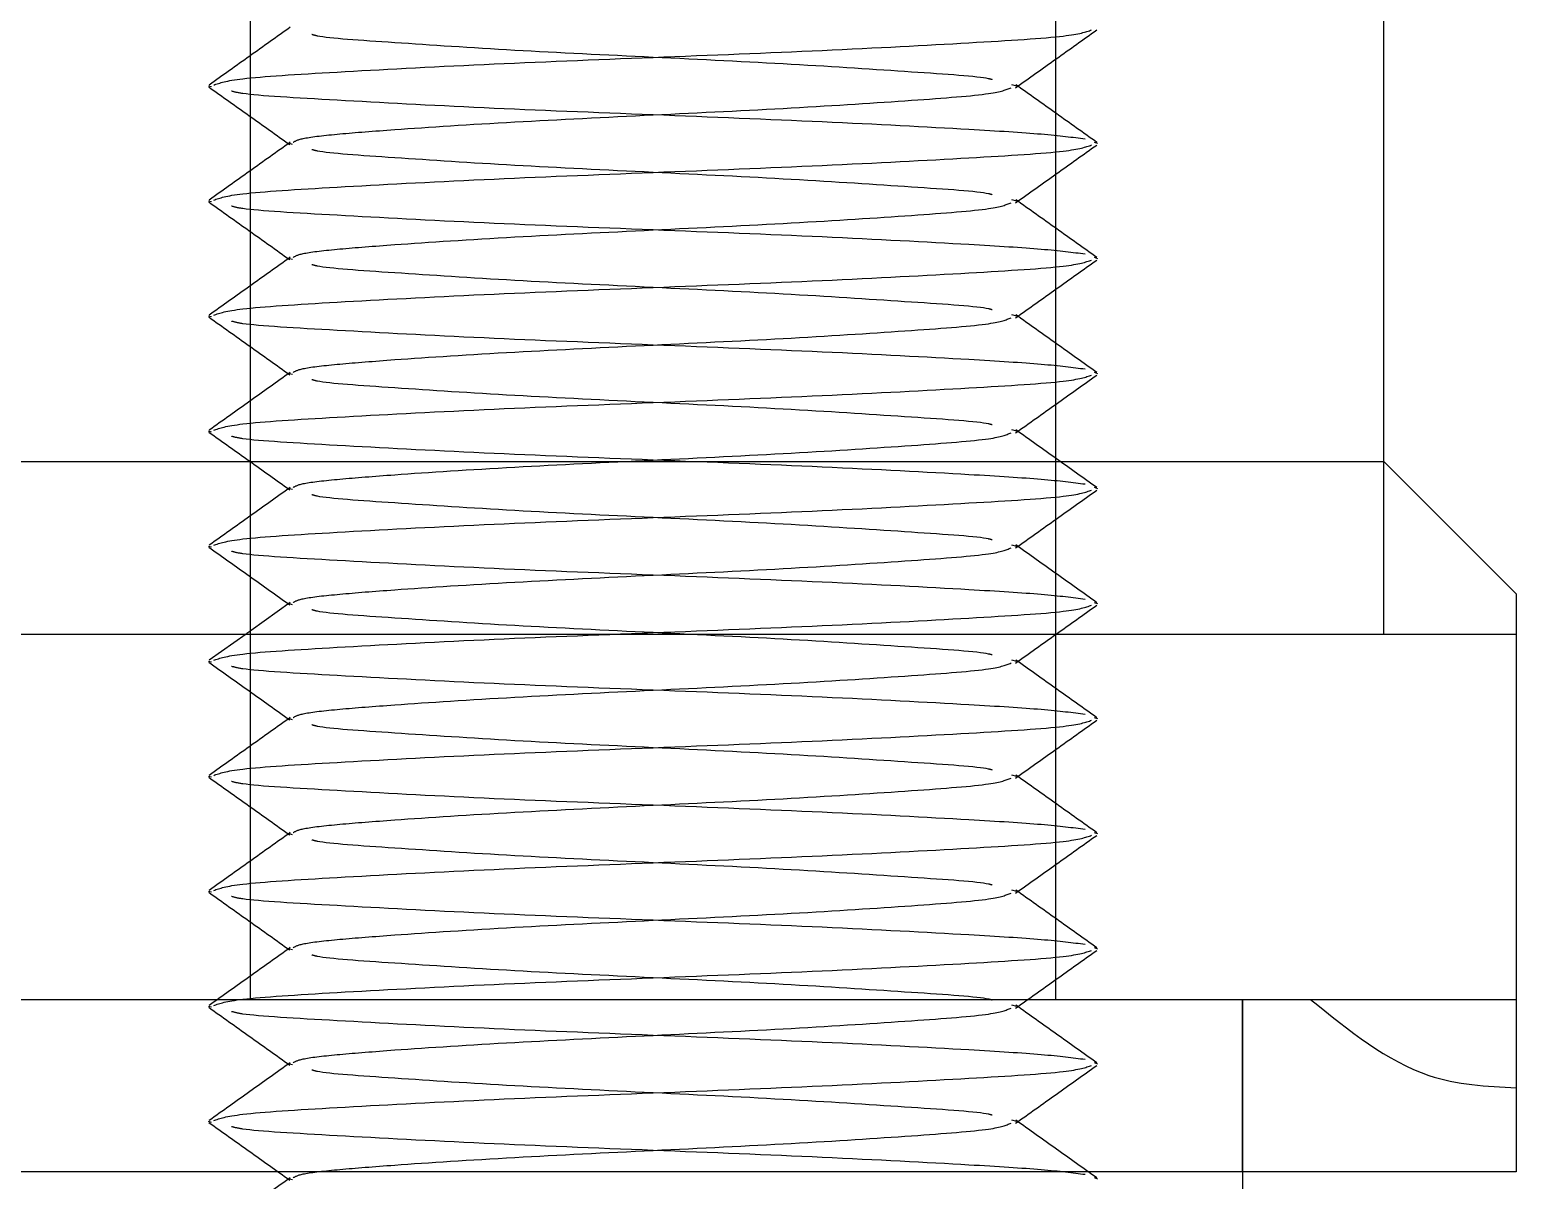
# Model space of a CAD drawing. Header units: metres. Extents: x 0 to 63075, y 0 to 44550.
# Drawn here: x 14617.06 to 14642.89, y 24807.82 to 24827.82 of the extents above; entities that cross this region are included whole.
import ezdxf

# ---------------------------------------------------------------- set-up
doc = ezdxf.new("R2010")
doc.units = ezdxf.units.M
doc.header["$LTSCALE"] = 75
doc.linetypes.add('HIDDEN2', pattern=[4.7625, 3.175, -1.5875])
for name, color, linetype in [('SDM', 7, 'Continuous'), ('SL4', 4, 'Continuous'), ('ST1', 7, 'HIDDEN2')]:
    doc.layers.add(name, color=color, linetype=linetype)

# ---------------------------------------------------------------- blocks, each defined once
blk = doc.blocks.new('A$Ca53c419a')
at = {"layer": 'SL4'}
for p, q in [((381.194, 199.885), (381.194, 168.135)), ((387.544, 199.885), (387.544, 168.135)), ((390.544, 195.835), (390.544, 170.435)), ((378.194, 172.892), (378.194, 195.122)), ((378.194, 172.892), (86.437, 172.892)), ((378.194, 172.892), (381.194, 172.892)), ((378.194, 168.135), (378.194, 172.892)), ((381.194, 171.71), (381.194, 168.135)), ((388.244, 168.135), (390.544, 170.435)), ((390.544, 170.435), (411.544, 170.435)), ((381.194, 168.135), (379.657, 168.135)), ((387.544, 168.135), (381.194, 168.135))]:
    blk.add_line(p, q, dxfattribs=at)
for points, knots in [([(387.608, 190.119), (387.602, 190.128), (387.581, 190.158), (387.56, 190.187), (387.544, 190.209)], [0, 0, 0, 0, 0.271776, 1, 1, 1, 1]), ([(381.194, 171.71), (380.654, 171.043), (379.749, 169.925), (379.683, 168.65), (379.657, 168.135)], [0, 0, 0, 0, 0.595978, 1, 1, 1, 1]), ([(379.657, 168.135), (379.159, 168.135), (378.391, 168.135), (378.245, 168.135), (378.194, 168.135)], [0, 0, 0, 0, 0.648144, 1, 1, 1, 1]), ([(388.241, 168.135), (388.211, 168.135), (388.15, 168.135), (387.749, 168.135), (387.544, 168.135)], [0, 0, 0, 0, 0.489804, 1, 1, 1, 1])]:
    blk.add_open_spline(points, degree=3, knots=knots, dxfattribs=at)
at = {"layer": 'ST1'}
for p, q in [((379.056, 190.806), (379.069, 190.862)), ((381.056, 190.806), (381.069, 190.862)), ((383.056, 190.806), (383.069, 190.862)), ((385.056, 190.806), (385.069, 190.862)), ((387.056, 190.806), (387.069, 190.862)), ((387.544, 190.209), (387.088, 190.849)), ((389.056, 190.806), (389.069, 190.862)), ((391.056, 190.806), (391.069, 190.862)), ((393.056, 190.806), (393.069, 190.862)), ((395.056, 190.806), (395.069, 190.862)), ((397.056, 190.806), (397.069, 190.862)), ((387.544, 190.135), (381.194, 190.135)), ((412.544, 190.135), (387.544, 190.135)), ((388.093, 189.439), (387.608, 190.119)), ((378.055, 189.403), (378.069, 189.456)), ((380.055, 189.403), (380.069, 189.456)), ((382.055, 189.403), (382.069, 189.456)), ((384.055, 189.403), (384.069, 189.456)), ((386.055, 189.403), (386.069, 189.456)), ((388.055, 189.403), (388.069, 189.456)), ((390.055, 189.403), (390.069, 189.456)), ((392.055, 189.403), (392.069, 189.456)), ((394.055, 189.403), (394.069, 189.456)), ((396.055, 189.403), (396.069, 189.456)), ((379.069, 176.814), (379.092, 176.902)), ((381.069, 176.814), (381.092, 176.902)), ((383.069, 176.814), (383.092, 176.902)), ((385.069, 176.814), (385.092, 176.902)), ((387.069, 176.814), (387.092, 176.902)), ((389.069, 176.814), (389.092, 176.902)), ((391.069, 176.814), (391.092, 176.902)), ((393.069, 176.814), (393.092, 176.902)), ((395.069, 176.814), (395.092, 176.902)), ((397.069, 176.814), (397.092, 176.902)), ((381.194, 176.135), (387.544, 176.135)), ((387.544, 176.135), (412.544, 176.135)), ((378.069, 175.408), (378.09, 175.466)), ((380.069, 175.408), (380.09, 175.466)), ((382.069, 175.408), (382.09, 175.466)), ((384.069, 175.408), (384.09, 175.466)), ((386.069, 175.408), (386.09, 175.466)), ((388.069, 175.408), (388.09, 175.466)), ((390.069, 175.408), (390.09, 175.466)), ((392.069, 175.408), (392.09, 175.466)), ((394.069, 175.408), (394.09, 175.466)), ((396.069, 175.408), (396.09, 175.466)), ((381.194, 172.892), (86.437, 172.892)), ((381.194, 172.892), (378.194, 172.892)), ((387.544, 170.435), (390.544, 170.435)), ((387.544, 170.435), (390.544, 170.435))]:
    blk.add_line(p, q, dxfattribs=at)
for points, knots in [([(378.093, 189.439), (377.926, 189.674), (377.591, 190.144), (377.256, 190.614), (377.088, 190.849)], [0, 0, 0, 0, 0.4999079, 1, 1, 1, 1]), ([(379.056, 190.857), (378.889, 190.623), (378.555, 190.153), (378.221, 189.684), (378.053, 189.45)], [0, 0, 0, 0, 0.5000327, 1, 1, 1, 1]), ([(380.093, 189.439), (379.926, 189.674), (379.591, 190.144), (379.256, 190.614), (379.088, 190.849)], [0, 0, 0, 0, 0.499908, 1, 1, 1, 1]), ([(379.088, 190.771), (379.125, 190.666), (379.205, 190.439), (379.312, 188.718), (379.448, 186.178), (379.569, 183.135), (379.689, 180.092), (379.825, 177.553), (379.931, 175.843), (380.01, 175.618), (380.046, 175.515)], [0, 0, 0, 0, 0.111758, 0.239388, 0.372264, 0.501747, 0.63123, 0.764106, 0.891736, 1, 1, 1, 1]), ([(381.056, 190.857), (380.889, 190.623), (380.555, 190.153), (380.221, 189.684), (380.053, 189.45)], [0, 0, 0, 0, 0.5000327, 1, 1, 1, 1]), ([(382.093, 189.439), (381.926, 189.674), (381.591, 190.144), (381.256, 190.614), (381.088, 190.849)], [0, 0, 0, 0, 0.499908, 1, 1, 1, 1]), ([(381.088, 190.771), (381.125, 190.666), (381.205, 190.439), (381.312, 188.718), (381.448, 186.178), (381.569, 183.135), (381.689, 180.092), (381.825, 177.553), (381.931, 175.843), (382.01, 175.618), (382.046, 175.515)], [0, 0, 0, 0, 0.111758, 0.239388, 0.372264, 0.501747, 0.63123, 0.764106, 0.891736, 1, 1, 1, 1]), ([(383.056, 190.857), (382.889, 190.623), (382.555, 190.153), (382.221, 189.684), (382.053, 189.45)], [0, 0, 0, 0, 0.500033, 1, 1, 1, 1]), ([(384.093, 189.439), (383.926, 189.674), (383.591, 190.144), (383.256, 190.614), (383.088, 190.849)], [0, 0, 0, 0, 0.499908, 1, 1, 1, 1]), ([(383.088, 190.771), (383.125, 190.666), (383.205, 190.439), (383.312, 188.718), (383.448, 186.178), (383.569, 183.135), (383.689, 180.092), (383.825, 177.553), (383.931, 175.843), (384.01, 175.618), (384.046, 175.515)], [0, 0, 0, 0, 0.111758, 0.239388, 0.372264, 0.501747, 0.63123, 0.764106, 0.891736, 1, 1, 1, 1]), ([(385.056, 190.857), (384.889, 190.623), (384.555, 190.153), (384.221, 189.684), (384.053, 189.45)], [0, 0, 0, 0, 0.500033, 1, 1, 1, 1]), ([(386.093, 189.439), (385.926, 189.674), (385.591, 190.144), (385.256, 190.614), (385.088, 190.849)], [0, 0, 0, 0, 0.499908, 1, 1, 1, 1]), ([(385.088, 190.771), (385.125, 190.666), (385.205, 190.439), (385.312, 188.718), (385.448, 186.178), (385.569, 183.135), (385.689, 180.092), (385.825, 177.553), (385.931, 175.843), (386.01, 175.618), (386.046, 175.515)], [0, 0, 0, 0, 0.111758, 0.239388, 0.372264, 0.501747, 0.63123, 0.764106, 0.891736, 1, 1, 1, 1]), ([(387.056, 190.857), (386.889, 190.623), (386.555, 190.153), (386.221, 189.684), (386.053, 189.45)], [0, 0, 0, 0, 0.500033, 1, 1, 1, 1]), ([(387.088, 190.771), (387.125, 190.666), (387.205, 190.439), (387.312, 188.718), (387.448, 186.178), (387.569, 183.135), (387.689, 180.092), (387.825, 177.553), (387.931, 175.843), (388.01, 175.618), (388.046, 175.515)], [0, 0, 0, 0, 0.111758, 0.239388, 0.372264, 0.501747, 0.63123, 0.764106, 0.891736, 1, 1, 1, 1]), ([(389.056, 190.857), (388.889, 190.623), (388.555, 190.153), (388.221, 189.684), (388.053, 189.45)], [0, 0, 0, 0, 0.500033, 1, 1, 1, 1]), ([(390.093, 189.439), (389.926, 189.674), (389.591, 190.144), (389.256, 190.614), (389.088, 190.849)], [0, 0, 0, 0, 0.4999079, 1, 1, 1, 1]), ([(389.088, 190.771), (389.125, 190.666), (389.205, 190.439), (389.312, 188.718), (389.448, 186.178), (389.569, 183.135), (389.689, 180.092), (389.825, 177.553), (389.931, 175.843), (390.01, 175.618), (390.046, 175.515)], [0, 0, 0, 0, 0.1117583, 0.2393882, 0.3722641, 0.5017472, 0.6312302, 0.7641061, 0.891736, 1, 1, 1, 1]), ([(391.056, 190.857), (390.889, 190.623), (390.555, 190.153), (390.221, 189.684), (390.053, 189.45)], [0, 0, 0, 0, 0.5000327, 1, 1, 1, 1]), ([(392.093, 189.439), (391.926, 189.674), (391.591, 190.144), (391.256, 190.614), (391.088, 190.849)], [0, 0, 0, 0, 0.499908, 1, 1, 1, 1]), ([(391.088, 190.771), (391.125, 190.666), (391.205, 190.439), (391.312, 188.718), (391.448, 186.178), (391.569, 183.135), (391.689, 180.092), (391.825, 177.553), (391.931, 175.843), (392.01, 175.618), (392.046, 175.515)], [0, 0, 0, 0, 0.111758, 0.239388, 0.372264, 0.501747, 0.63123, 0.764106, 0.891736, 1, 1, 1, 1]), ([(393.056, 190.857), (392.889, 190.623), (392.555, 190.153), (392.221, 189.684), (392.053, 189.45)], [0, 0, 0, 0, 0.500033, 1, 1, 1, 1]), ([(394.093, 189.439), (393.926, 189.674), (393.591, 190.144), (393.256, 190.614), (393.088, 190.849)], [0, 0, 0, 0, 0.4999079, 1, 1, 1, 1]), ([(393.088, 190.771), (393.125, 190.666), (393.205, 190.439), (393.312, 188.718), (393.448, 186.178), (393.569, 183.135), (393.689, 180.092), (393.825, 177.553), (393.931, 175.843), (394.01, 175.618), (394.046, 175.515)], [0, 0, 0, 0, 0.111758, 0.239388, 0.372264, 0.501747, 0.63123, 0.764106, 0.891736, 1, 1, 1, 1]), ([(395.056, 190.857), (394.889, 190.623), (394.555, 190.153), (394.221, 189.684), (394.053, 189.45)], [0, 0, 0, 0, 0.500033, 1, 1, 1, 1]), ([(396.093, 189.439), (395.926, 189.674), (395.591, 190.144), (395.256, 190.614), (395.088, 190.849)], [0, 0, 0, 0, 0.4999079, 1, 1, 1, 1]), ([(395.088, 190.771), (395.125, 190.666), (395.205, 190.439), (395.312, 188.718), (395.448, 186.178), (395.569, 183.135), (395.689, 180.092), (395.825, 177.553), (395.931, 175.843), (396.01, 175.618), (396.046, 175.515)], [0, 0, 0, 0, 0.1117583, 0.2393882, 0.3722641, 0.5017472, 0.6312302, 0.7641061, 0.891736, 1, 1, 1, 1]), ([(397.056, 190.857), (396.889, 190.623), (396.555, 190.153), (396.221, 189.684), (396.053, 189.45)], [0, 0, 0, 0, 0.5000327, 1, 1, 1, 1]), ([(398.093, 189.439), (397.926, 189.674), (397.591, 190.144), (397.256, 190.614), (397.088, 190.849)], [0, 0, 0, 0, 0.499908, 1, 1, 1, 1]), ([(397.088, 190.771), (397.125, 190.666), (397.205, 190.439), (397.312, 188.718), (397.448, 186.178), (397.569, 183.135), (397.689, 180.092), (397.825, 177.553), (397.931, 175.843), (398.01, 175.618), (398.046, 175.515)], [0, 0, 0, 0, 0.1117583, 0.2393882, 0.3722641, 0.5017472, 0.6312302, 0.7641061, 0.891736, 1, 1, 1, 1]), ([(378.147, 175.625), (378.175, 175.844), (378.232, 176.282), (378.325, 177.786), (378.448, 180.095), (378.569, 183.132), (378.689, 186.186), (378.826, 188.687), (378.912, 190.206), (378.968, 190.411), (378.983, 190.463)], [0, 0, 0, 0, 0.1033882, 0.2062326, 0.357671, 0.5052426, 0.6528142, 0.8042526, 0.9497121, 1, 1, 1, 1]), ([(380.147, 175.625), (380.175, 175.844), (380.232, 176.282), (380.325, 177.786), (380.448, 180.095), (380.569, 183.132), (380.689, 186.186), (380.826, 188.687), (380.912, 190.206), (380.968, 190.411), (380.983, 190.463)], [0, 0, 0, 0, 0.103388, 0.206233, 0.357671, 0.505243, 0.652814, 0.804253, 0.949712, 1, 1, 1, 1]), ([(382.147, 175.625), (382.175, 175.844), (382.232, 176.282), (382.325, 177.786), (382.448, 180.095), (382.569, 183.132), (382.689, 186.186), (382.826, 188.687), (382.912, 190.206), (382.968, 190.411), (382.983, 190.463)], [0, 0, 0, 0, 0.103388, 0.206233, 0.357671, 0.505243, 0.652814, 0.804253, 0.949712, 1, 1, 1, 1]), ([(384.147, 175.625), (384.175, 175.844), (384.232, 176.282), (384.325, 177.786), (384.448, 180.095), (384.569, 183.132), (384.689, 186.186), (384.826, 188.687), (384.912, 190.206), (384.968, 190.411), (384.983, 190.463)], [0, 0, 0, 0, 0.103388, 0.206233, 0.357671, 0.505243, 0.652814, 0.804253, 0.949712, 1, 1, 1, 1]), ([(386.147, 175.625), (386.175, 175.844), (386.232, 176.282), (386.325, 177.786), (386.448, 180.095), (386.569, 183.132), (386.689, 186.186), (386.826, 188.687), (386.912, 190.206), (386.968, 190.411), (386.983, 190.463)], [0, 0, 0, 0, 0.1033882, 0.2062326, 0.357671, 0.5052426, 0.6528142, 0.8042526, 0.9497121, 1, 1, 1, 1]), ([(388.147, 175.625), (388.175, 175.844), (388.232, 176.282), (388.325, 177.786), (388.448, 180.095), (388.569, 183.132), (388.689, 186.186), (388.826, 188.687), (388.912, 190.206), (388.968, 190.411), (388.983, 190.463)], [0, 0, 0, 0, 0.103388, 0.206233, 0.357671, 0.505243, 0.652814, 0.804253, 0.949712, 1, 1, 1, 1]), ([(390.147, 175.625), (390.175, 175.844), (390.232, 176.282), (390.325, 177.786), (390.448, 180.095), (390.569, 183.132), (390.689, 186.186), (390.826, 188.687), (390.912, 190.206), (390.968, 190.411), (390.983, 190.463)], [0, 0, 0, 0, 0.1033882, 0.2062326, 0.357671, 0.5052426, 0.6528142, 0.8042526, 0.9497121, 1, 1, 1, 1]), ([(392.147, 175.625), (392.175, 175.844), (392.232, 176.282), (392.325, 177.786), (392.448, 180.095), (392.569, 183.132), (392.689, 186.186), (392.826, 188.687), (392.912, 190.206), (392.968, 190.411), (392.983, 190.463)], [0, 0, 0, 0, 0.103388, 0.206233, 0.357671, 0.505243, 0.652814, 0.804253, 0.949712, 1, 1, 1, 1]), ([(394.147, 175.625), (394.175, 175.844), (394.232, 176.282), (394.325, 177.786), (394.448, 180.095), (394.569, 183.132), (394.689, 186.186), (394.826, 188.687), (394.912, 190.206), (394.968, 190.411), (394.983, 190.463)], [0, 0, 0, 0, 0.1033882, 0.2062326, 0.357671, 0.5052426, 0.6528142, 0.8042526, 0.9497121, 1, 1, 1, 1]), ([(396.147, 175.625), (396.175, 175.844), (396.232, 176.282), (396.325, 177.786), (396.448, 180.095), (396.569, 183.132), (396.689, 186.186), (396.826, 188.687), (396.912, 190.206), (396.968, 190.411), (396.983, 190.463)], [0, 0, 0, 0, 0.103388, 0.206233, 0.357671, 0.505243, 0.652814, 0.804253, 0.949712, 1, 1, 1, 1]), ([(378.092, 189.391), (378.116, 189.35), (378.168, 189.262), (378.238, 188.621), (378.328, 187.48), (378.448, 185.618), (378.569, 183.137), (378.689, 180.645), (378.825, 178.57), (378.93, 177.181), (379.007, 176.998), (379.042, 176.915)], [0, 0, 0, 0, 0.072607, 0.155069, 0.237884, 0.371691, 0.502076, 0.632461, 0.766268, 0.894784, 1, 1, 1, 1]), ([(380.092, 189.391), (380.116, 189.35), (380.168, 189.262), (380.238, 188.621), (380.328, 187.48), (380.448, 185.618), (380.569, 183.137), (380.689, 180.645), (380.825, 178.57), (380.93, 177.181), (381.007, 176.998), (381.042, 176.915)], [0, 0, 0, 0, 0.072607, 0.155069, 0.237884, 0.371691, 0.502076, 0.632461, 0.766268, 0.894784, 1, 1, 1, 1]), ([(382.092, 189.391), (382.116, 189.35), (382.168, 189.262), (382.238, 188.621), (382.328, 187.48), (382.448, 185.618), (382.569, 183.137), (382.689, 180.645), (382.825, 178.57), (382.93, 177.181), (383.007, 176.998), (383.042, 176.915)], [0, 0, 0, 0, 0.072607, 0.155069, 0.237884, 0.371691, 0.502076, 0.632461, 0.766268, 0.894784, 1, 1, 1, 1]), ([(384.092, 189.391), (384.116, 189.35), (384.168, 189.262), (384.238, 188.621), (384.328, 187.48), (384.448, 185.618), (384.569, 183.137), (384.689, 180.645), (384.825, 178.57), (384.93, 177.181), (385.007, 176.998), (385.042, 176.915)], [0, 0, 0, 0, 0.072607, 0.155069, 0.237884, 0.371691, 0.502076, 0.632461, 0.766268, 0.894784, 1, 1, 1, 1]), ([(386.092, 189.391), (386.116, 189.35), (386.168, 189.262), (386.238, 188.621), (386.328, 187.48), (386.448, 185.618), (386.569, 183.137), (386.689, 180.645), (386.825, 178.57), (386.93, 177.181), (387.007, 176.998), (387.042, 176.915)], [0, 0, 0, 0, 0.072607, 0.155069, 0.237884, 0.371691, 0.502076, 0.632461, 0.766268, 0.894784, 1, 1, 1, 1]), ([(388.092, 189.391), (388.116, 189.35), (388.168, 189.262), (388.238, 188.621), (388.328, 187.48), (388.448, 185.618), (388.569, 183.137), (388.689, 180.645), (388.825, 178.57), (388.93, 177.181), (389.007, 176.998), (389.042, 176.915)], [0, 0, 0, 0, 0.072607, 0.155069, 0.237884, 0.371691, 0.502076, 0.632461, 0.766268, 0.894784, 1, 1, 1, 1]), ([(390.092, 189.391), (390.116, 189.35), (390.168, 189.262), (390.238, 188.621), (390.328, 187.48), (390.448, 185.618), (390.569, 183.137), (390.689, 180.645), (390.825, 178.57), (390.93, 177.181), (391.007, 176.998), (391.042, 176.915)], [0, 0, 0, 0, 0.072607, 0.155069, 0.237884, 0.371691, 0.502076, 0.632461, 0.766268, 0.894784, 1, 1, 1, 1]), ([(392.092, 189.391), (392.116, 189.35), (392.168, 189.262), (392.238, 188.621), (392.328, 187.48), (392.448, 185.618), (392.569, 183.137), (392.689, 180.645), (392.825, 178.57), (392.93, 177.181), (393.007, 176.998), (393.042, 176.915)], [0, 0, 0, 0, 0.072607, 0.155069, 0.237884, 0.371691, 0.502076, 0.632461, 0.766268, 0.894784, 1, 1, 1, 1]), ([(394.092, 189.391), (394.116, 189.35), (394.168, 189.262), (394.238, 188.621), (394.328, 187.48), (394.448, 185.618), (394.569, 183.137), (394.689, 180.645), (394.825, 178.57), (394.93, 177.181), (395.007, 176.998), (395.042, 176.915)], [0, 0, 0, 0, 0.072607, 0.155069, 0.237884, 0.371691, 0.502076, 0.632461, 0.766268, 0.894784, 1, 1, 1, 1]), ([(396.092, 189.391), (396.116, 189.35), (396.168, 189.262), (396.238, 188.621), (396.328, 187.48), (396.448, 185.618), (396.569, 183.137), (396.689, 180.645), (396.825, 178.57), (396.93, 177.181), (397.007, 176.998), (397.042, 176.915)], [0, 0, 0, 0, 0.072607, 0.155069, 0.237884, 0.371691, 0.502076, 0.632461, 0.766268, 0.894784, 1, 1, 1, 1]), ([(379.181, 177.241), (379.186, 177.26), (379.234, 177.422), (379.311, 178.611), (379.448, 180.635), (379.569, 183.135), (379.689, 185.633), (379.826, 187.666), (379.906, 188.873), (379.957, 189.036), (379.966, 189.064)], [0, 0, 0, 0, 0.020732, 0.175704, 0.337058, 0.494284, 0.651511, 0.812864, 0.967837, 1, 1, 1, 1]), ([(381.181, 177.241), (381.186, 177.26), (381.234, 177.422), (381.311, 178.611), (381.448, 180.635), (381.569, 183.135), (381.689, 185.633), (381.826, 187.666), (381.906, 188.873), (381.957, 189.036), (381.966, 189.064)], [0, 0, 0, 0, 0.020732, 0.175704, 0.337058, 0.494284, 0.651511, 0.812864, 0.967837, 1, 1, 1, 1]), ([(383.181, 177.241), (383.186, 177.26), (383.234, 177.422), (383.311, 178.611), (383.448, 180.635), (383.569, 183.135), (383.689, 185.633), (383.826, 187.666), (383.906, 188.873), (383.957, 189.036), (383.966, 189.064)], [0, 0, 0, 0, 0.020732, 0.175704, 0.337058, 0.494284, 0.651511, 0.812864, 0.967837, 1, 1, 1, 1]), ([(385.181, 177.241), (385.186, 177.26), (385.234, 177.422), (385.311, 178.611), (385.448, 180.635), (385.569, 183.135), (385.689, 185.633), (385.826, 187.666), (385.906, 188.873), (385.957, 189.036), (385.966, 189.064)], [0, 0, 0, 0, 0.020732, 0.175704, 0.337058, 0.494284, 0.651511, 0.812864, 0.967837, 1, 1, 1, 1]), ([(387.181, 177.241), (387.186, 177.26), (387.234, 177.422), (387.311, 178.611), (387.448, 180.635), (387.569, 183.135), (387.689, 185.633), (387.826, 187.666), (387.906, 188.873), (387.957, 189.036), (387.966, 189.064)], [0, 0, 0, 0, 0.020732, 0.175704, 0.337058, 0.494284, 0.651511, 0.812864, 0.967837, 1, 1, 1, 1]), ([(389.181, 177.241), (389.186, 177.26), (389.234, 177.422), (389.311, 178.611), (389.448, 180.635), (389.569, 183.135), (389.689, 185.633), (389.826, 187.666), (389.906, 188.873), (389.957, 189.036), (389.966, 189.064)], [0, 0, 0, 0, 0.020732, 0.175704, 0.337058, 0.494284, 0.651511, 0.812864, 0.967837, 1, 1, 1, 1]), ([(391.181, 177.241), (391.186, 177.26), (391.234, 177.422), (391.311, 178.611), (391.448, 180.635), (391.569, 183.135), (391.689, 185.633), (391.826, 187.666), (391.906, 188.873), (391.957, 189.036), (391.966, 189.064)], [0, 0, 0, 0, 0.020732, 0.175704, 0.337058, 0.494284, 0.651511, 0.812864, 0.967837, 1, 1, 1, 1]), ([(393.181, 177.241), (393.186, 177.26), (393.234, 177.422), (393.311, 178.611), (393.448, 180.635), (393.569, 183.135), (393.689, 185.633), (393.826, 187.666), (393.906, 188.873), (393.957, 189.036), (393.966, 189.064)], [0, 0, 0, 0, 0.020732, 0.175704, 0.337058, 0.494284, 0.651511, 0.812864, 0.967837, 1, 1, 1, 1]), ([(395.181, 177.241), (395.186, 177.26), (395.234, 177.422), (395.311, 178.611), (395.448, 180.635), (395.569, 183.135), (395.689, 185.633), (395.826, 187.666), (395.906, 188.873), (395.957, 189.036), (395.966, 189.064)], [0, 0, 0, 0, 0.020732, 0.175704, 0.337058, 0.494284, 0.651511, 0.812864, 0.967837, 1, 1, 1, 1]), ([(397.181, 177.241), (397.186, 177.26), (397.234, 177.422), (397.311, 178.611), (397.448, 180.635), (397.569, 183.135), (397.689, 185.633), (397.826, 187.666), (397.906, 188.873), (397.957, 189.036), (397.966, 189.064)], [0, 0, 0, 0, 0.020732, 0.175704, 0.337058, 0.494284, 0.651511, 0.812864, 0.967837, 1, 1, 1, 1]), ([(378.09, 175.423), (378.257, 175.658), (378.591, 176.127), (378.926, 176.596), (379.093, 176.831)], [0, 0, 0, 0, 0.500042, 1, 1, 1, 1]), ([(379.041, 176.836), (379.208, 176.601), (379.543, 176.131), (379.878, 175.661), (380.045, 175.426)], [0, 0, 0, 0, 0.499911, 1, 1, 1, 1]), ([(380.09, 175.423), (380.257, 175.658), (380.591, 176.127), (380.926, 176.596), (381.093, 176.831)], [0, 0, 0, 0, 0.500042, 1, 1, 1, 1]), ([(381.041, 176.836), (381.208, 176.601), (381.543, 176.131), (381.878, 175.661), (382.045, 175.426)], [0, 0, 0, 0, 0.499911, 1, 1, 1, 1]), ([(382.09, 175.423), (382.257, 175.658), (382.591, 176.127), (382.926, 176.596), (383.093, 176.831)], [0, 0, 0, 0, 0.5000417, 1, 1, 1, 1]), ([(383.041, 176.836), (383.208, 176.601), (383.543, 176.131), (383.878, 175.661), (384.045, 175.426)], [0, 0, 0, 0, 0.4999108, 1, 1, 1, 1]), ([(384.09, 175.423), (384.257, 175.658), (384.591, 176.127), (384.926, 176.596), (385.093, 176.831)], [0, 0, 0, 0, 0.5000417, 1, 1, 1, 1]), ([(385.041, 176.836), (385.208, 176.601), (385.543, 176.131), (385.878, 175.661), (386.045, 175.426)], [0, 0, 0, 0, 0.4999108, 1, 1, 1, 1]), ([(386.09, 175.423), (386.257, 175.658), (386.591, 176.127), (386.926, 176.596), (387.093, 176.831)], [0, 0, 0, 0, 0.500042, 1, 1, 1, 1]), ([(387.041, 176.836), (387.208, 176.601), (387.543, 176.131), (387.878, 175.661), (388.045, 175.426)], [0, 0, 0, 0, 0.499911, 1, 1, 1, 1]), ([(388.09, 175.423), (388.257, 175.658), (388.591, 176.127), (388.926, 176.596), (389.093, 176.831)], [0, 0, 0, 0, 0.5000417, 1, 1, 1, 1]), ([(389.041, 176.836), (389.208, 176.601), (389.543, 176.131), (389.878, 175.661), (390.045, 175.426)], [0, 0, 0, 0, 0.499911, 1, 1, 1, 1]), ([(390.09, 175.423), (390.257, 175.658), (390.591, 176.127), (390.926, 176.596), (391.093, 176.831)], [0, 0, 0, 0, 0.5000417, 1, 1, 1, 1]), ([(391.041, 176.836), (391.208, 176.601), (391.543, 176.131), (391.878, 175.661), (392.045, 175.426)], [0, 0, 0, 0, 0.499911, 1, 1, 1, 1]), ([(392.09, 175.423), (392.257, 175.658), (392.591, 176.127), (392.926, 176.596), (393.093, 176.831)], [0, 0, 0, 0, 0.500042, 1, 1, 1, 1]), ([(393.041, 176.836), (393.208, 176.601), (393.543, 176.131), (393.878, 175.661), (394.045, 175.426)], [0, 0, 0, 0, 0.4999108, 1, 1, 1, 1]), ([(394.09, 175.423), (394.257, 175.658), (394.591, 176.127), (394.926, 176.596), (395.093, 176.831)], [0, 0, 0, 0, 0.500042, 1, 1, 1, 1]), ([(395.041, 176.836), (395.208, 176.601), (395.543, 176.131), (395.878, 175.661), (396.045, 175.426)], [0, 0, 0, 0, 0.499911, 1, 1, 1, 1]), ([(396.09, 175.423), (396.257, 175.658), (396.591, 176.127), (396.926, 176.596), (397.093, 176.831)], [0, 0, 0, 0, 0.500042, 1, 1, 1, 1]), ([(397.041, 176.836), (397.208, 176.601), (397.543, 176.131), (397.878, 175.661), (398.045, 175.426)], [0, 0, 0, 0, 0.499911, 1, 1, 1, 1])]:
    blk.add_open_spline(points, degree=3, knots=knots, dxfattribs=at)

msp = doc.modelspace()

# ---------------------------------------------------------------- block references
at = {"layer": 'SDM', "rotation": 90}
msp.add_blockref('A$Ca53c419a', (14811.027, 24429.769), dxfattribs=at)

doc.saveas('drawing.dxf')
